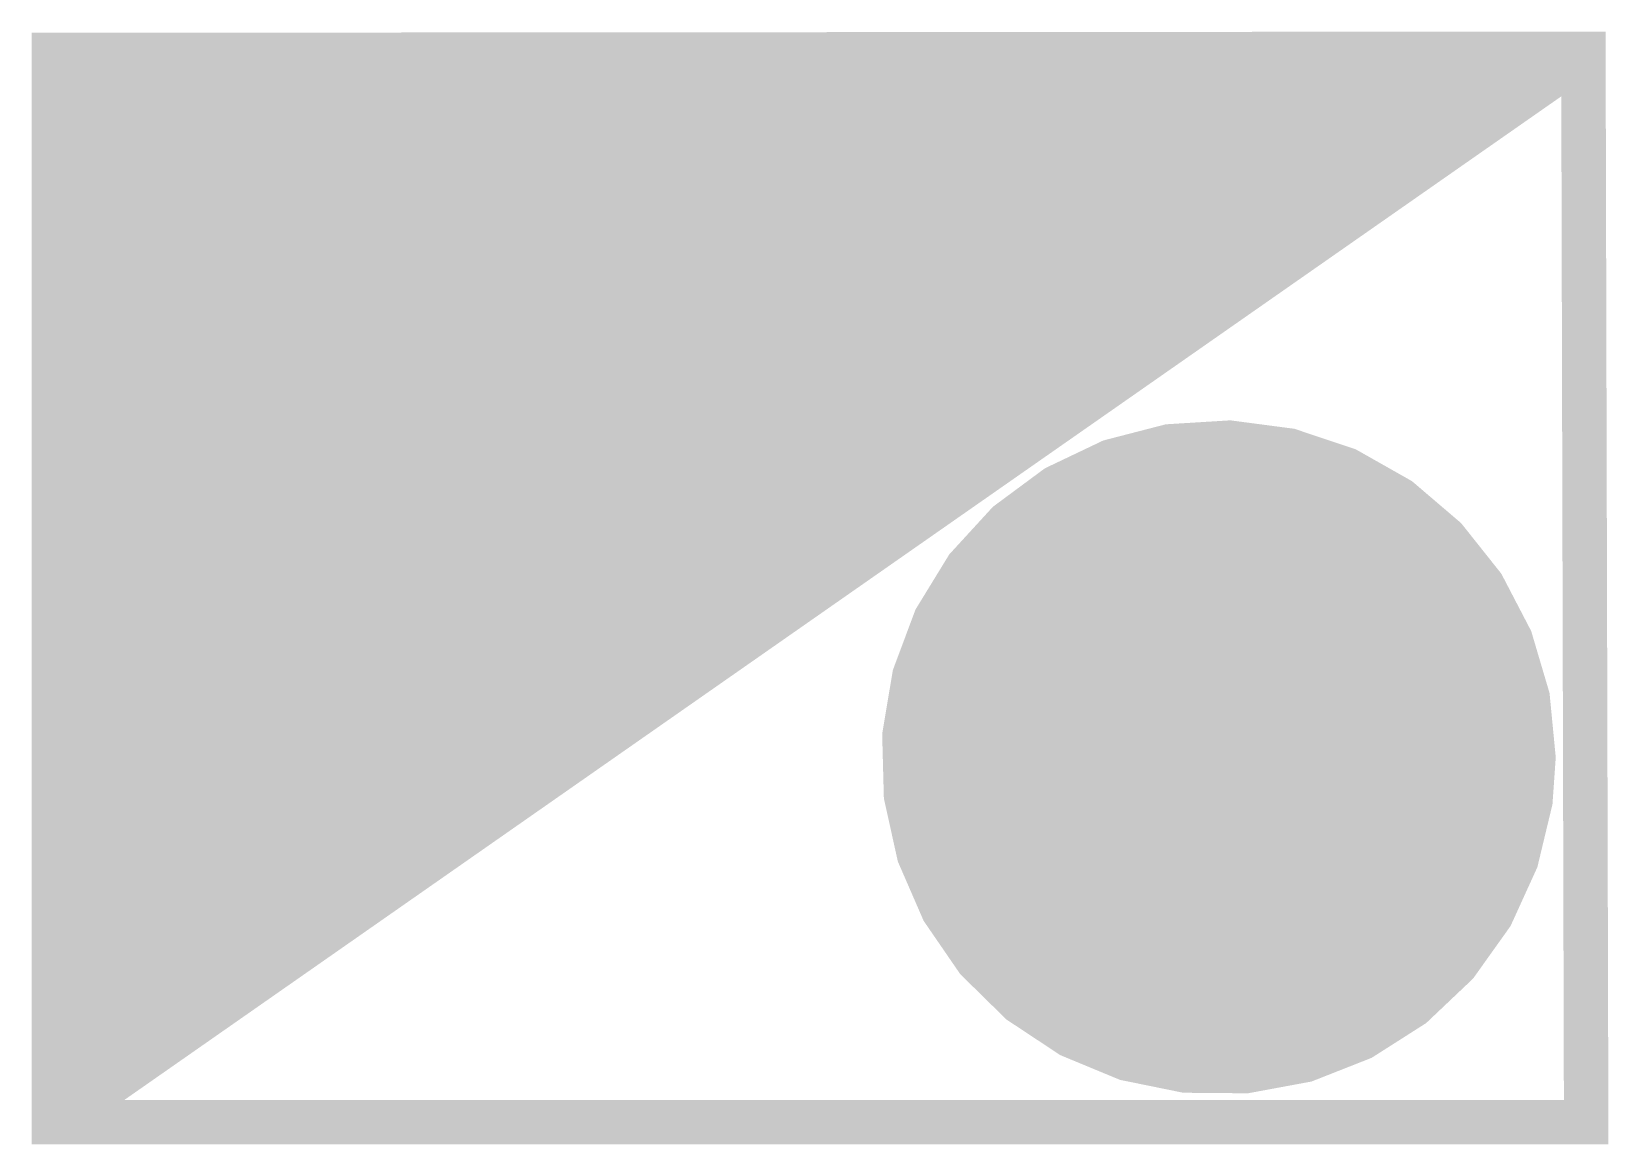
# Model space of a CAD drawing. Extents: x 1966.288 to 1966.788, y 1183.909 to 1184.262.
import ezdxf

# ---------------------------------------------------------------- set-up
doc = ezdxf.new("R2010")
doc.units = 0

msp = doc.modelspace()

# ---------------------------------------------------------------- hatches: boundary and pattern name
for points in [[(1966.78035, 1184.25482), (1966.29542, 1184.25444), (1966.29542, 1183.91617)], [(1966.77158, 1184.03179), (1966.76961, 1184.05219), (1966.76379, 1184.07184), (1966.75433, 1184.09001), (1966.74158, 1184.10605), (1966.72599, 1184.11936), (1966.70816, 1184.12945), (1966.68873, 1184.13595), (1966.66841, 1184.13863), (1966.64796, 1184.13737), (1966.62812, 1184.13224), (1966.60962, 1184.12342), (1966.59315, 1184.11123), (1966.57931, 1184.09613), (1966.5686, 1184.07865), (1966.56143, 1184.05946), (1966.55804, 1184.03925), (1966.55858, 1184.01877), (1966.56302, 1183.99876), (1966.57119, 1183.97997), (1966.58279, 1183.96308), (1966.59741, 1183.94872), (1966.6145, 1183.93741), (1966.63343, 1183.92957), (1966.65351, 1183.92548), (1966.674, 1183.92531), (1966.69415, 1183.92904), (1966.71321, 1183.93655), (1966.73049, 1183.94756), (1966.74536, 1183.96166), (1966.75726, 1183.97835), (1966.76575, 1183.99699), (1966.77054, 1184.01692)]]:
    msp.add_hatch(color=0).paths.add_polyline_path(points)

# ---------------------------------------------------------------- linework, layer by layer
at = {"color": 0, "linetype": 'Continuous'}
msp.add_lwpolyline([(1966.29542, 1183.91617, 0.01409, 0.01409, 0), (1966.29542, 1184.25444, 0.01409, 0.01409, 0), (1966.78035, 1184.25482, 0.01409, 0.01409, 0), (1966.78122, 1183.91614, 0.01409, 0.01409, 0), (1966.29542, 1183.91617, 0.01409, 0.01409, 0), (1966.29542, 1183.91617, 0.01409, 0.01409, 0), (1966.29542, 1184.25444, 0.01409, 0.01409, 0)], format="xyseb", dxfattribs=at)
at = {"color": 0, "linetype": 'Continuous', "const_width": 0.01409}
msp.add_lwpolyline([(1966.29542, 1183.91617), (1966.78035, 1184.25482)], dxfattribs=at)
at = {"color": 0}
msp.add_lwpolyline([(1966.75755, 1184.02886, 0.0063, 0.0063, 0), (1966.75582, 1184.04691, 0.0063, 0.0063, 0), (1966.75067, 1184.06429, 0.0063, 0.0063, 0), (1966.7423, 1184.08037, 0.0063, 0.0063, 0), (1966.73101, 1184.09456, 0.0063, 0.0063, 0), (1966.71723, 1184.10633, 0.0063, 0.0063, 0), (1966.70145, 1184.11526, 0.0063, 0.0063, 0), (1966.68425, 1184.12101, 0.0063, 0.0063, 0), (1966.66628, 1184.12338, 0.0063, 0.0063, 0), (1966.64819, 1184.12227, 0.0063, 0.0063, 0), (1966.63063, 1184.11773, 0.0063, 0.0063, 0), (1966.61427, 1184.10993, 0.0063, 0.0063, 0), (1966.5997, 1184.09914, 0.0063, 0.0063, 0), (1966.58745, 1184.08578, 0.0063, 0.0063, 0), (1966.57798, 1184.07032, 0.0063, 0.0063, 0), (1966.57163, 1184.05334, 0.0063, 0.0063, 0), (1966.56864, 1184.03546, 0.0063, 0.0063, 0), (1966.56911, 1184.01734, 0.0063, 0.0063, 0), (1966.57304, 1183.99964, 0.0063, 0.0063, 0), (1966.58027, 1183.98301, 0.0063, 0.0063, 0), (1966.59053, 1183.96807, 0.0063, 0.0063, 0), (1966.60346, 1183.95537, 0.0063, 0.0063, 0), (1966.61858, 1183.94536, 0.0063, 0.0063, 0), (1966.63533, 1183.93842, 0.0063, 0.0063, 0), (1966.65309, 1183.93481, 0.0063, 0.0063, 0), (1966.67122, 1183.93465, 0.0063, 0.0063, 0), (1966.68905, 1183.93795, 0.0063, 0.0063, 0), (1966.70592, 1183.9446, 0.0063, 0.0063, 0), (1966.72121, 1183.95434, 0.0063, 0.0063, 0), (1966.73436, 1183.96682, 0.0063, 0.0063, 0), (1966.74488, 1183.98158, 0.0063, 0.0063, 0), (1966.7524, 1183.99807, 0.0063, 0.0063, 0), (1966.75663, 1184.0157, 0.0063, 0.0063, 0)], format="xyseb", close=True, dxfattribs=at)

doc.saveas('drawing.dxf')
